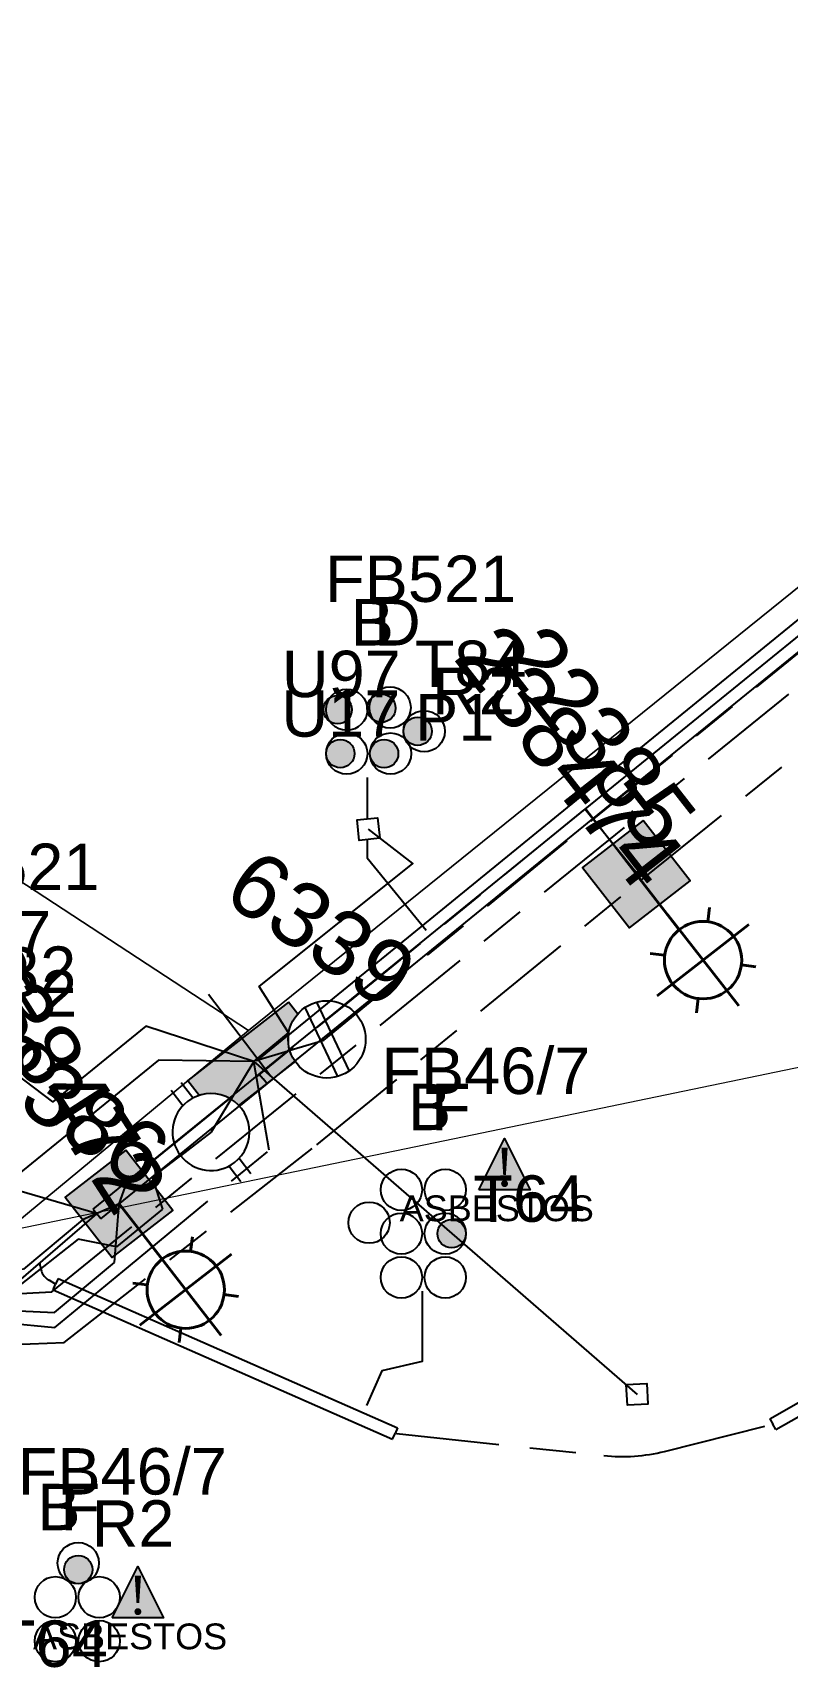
# Model space of a CAD drawing. Header units: metres. Extents: x 314728 to 315901, y 6265229 to 6266735.
# Drawn here: x 315254.8 to 315284, y 6265756.9 to 6265820.1 of the extents above; entities that cross this region are included whole.
import ezdxf
from ezdxf.enums import TextEntityAlignment as Align

# ---------------------------------------------------------------- set-up
doc = ezdxf.new("R2010")
doc.units = ezdxf.units.M
doc.linetypes.add('Cable Exist UG', pattern=[8.2, 4, -1.2, 1.8, -1.2])
doc.layers.get('0').update_dxf_attribs({"color": 6})
doc.layers.add('Cadastre Land Parcels_SP_EXT', color=250, linetype='Continuous', lineweight=5)
doc.layers.add('Cadastre Roads_SP_EXT', color=250, linetype='Continuous', lineweight=5)
for name, color, linetype in [('Duct_SP_EXT', 7, 'Continuous'), ('Equip_LV_EXT', 7, 'Continuous'), ('Equip_SP_SL_EXT', 7, 'Continuous'), ('Mains_HV_EXT', 7, 'Continuous'), ('Mains_LV_EXT', 7, 'Continuous'), ('Mains_SL_EXT', 7, 'Continuous'), ('Services_SP_EXT', 7, 'Continuous'), ('Sub_SP_EXT', 7, 'Continuous'), ('SupportsUG_SP_LV_EXT', 7, 'Continuous'), ('SupportsUG_SP_LV_SL_EXT', 7, 'Continuous'), ('Trench_SP_EXT', 7, 'Continuous')]:
    doc.layers.add(name, color=color, linetype=linetype)
doc.styles.add('COLUMN_LABEL', font='arial.ttf')
doc.styles.add('iecARIAL', font='arial.ttf', dxfattribs={"height": 2})
doc.styles.add('iecNAME', font='times.ttf')
doc.styles.add('POLE_LABEL', font='arial.ttf')
doc.styles.get("Standard").update_dxf_attribs({"font": 'arial.ttf'})
doc.linetypes.add('Cable E UG', pattern='A,6,-0.5,["E",Standard,S=1.7,R=0,X=0.5,Y=-1],-2.9', length=9.4)

# ---------------------------------------------------------------- blocks, each defined once
blk = doc.blocks.new('*U146')
h = blk.add_hatch(color=256)
h.dxf.hatch_style = 1
h.paths.add_polyline_path([(3, 3), (0.24, 0), (3, -3)])
h.paths.add_polyline_path([(-3, -3), (-0.24, 0), (-3, 3)])
h.paths.add_polyline_path([(4.897, -3.681), (6.91, -3.681), (6.91, -3.371), (4.897, -3.371)], flags=9)
h.paths.add_polyline_path([(4.897, -3.481), (6.429, -3.481), (6.429, -3.17), (4.897, -3.17)], flags=9)
h.paths.add_polyline_path([(4.897, -3.281), (6.15, -3.281), (6.15, -2.971), (4.897, -2.971)], flags=9)
h.paths.add_polyline_path([(4.897, -3.081), (5.979, -3.081), (5.979, -2.771), (4.897, -2.771)], flags=9)
h.paths.add_polyline_path([(4.884, -2.946), (7.684, -2.946), (7.684, -2.557), (4.884, -2.557)], flags=9)
h.paths.add_polyline_path([(4.899, -2.676), (6.132, -2.676), (6.132, -2.376), (4.899, -2.376)], flags=9)
h.paths.add_polyline_path([(4.897, -2.481), (5.901, -2.481), (5.901, -2.171), (4.897, -2.171)], flags=9)
h.paths.add_polyline_path([(4.884, -2.346), (8.259, -2.346), (8.259, -1.957), (4.884, -1.957)], flags=9)
h.paths.add_polyline_path([(4.885, -2.145), (7.264, -2.145), (7.264, -1.762), (4.885, -1.762)], flags=9)
h.paths.add_polyline_path([(4.884, -1.946), (7.079, -1.946), (7.079, -1.557), (4.884, -1.557)], flags=9)
h.paths.add_polyline_path([(4.884, -1.746), (6.613, -1.746), (6.613, -1.357), (4.884, -1.357)], flags=9)
h.paths.add_polyline_path([(4.897, -1.481), (6.91, -1.481), (6.91, -1.17), (4.897, -1.17)], flags=9)
h.paths.add_polyline_path([(4.884, -1.346), (8.135, -1.346), (8.135, -0.957), (4.884, -0.957)], flags=9)
h.paths.add_polyline_path([(4.884, -1.146), (6.722, -1.146), (6.722, -0.757), (4.884, -0.757)], flags=9)
h.paths.add_polyline_path([(4.884, -0.946), (8.631, -0.946), (8.631, -0.557), (4.884, -0.557)], flags=9)
h.paths.add_polyline_path([(4.884, -0.746), (7.079, -0.746), (7.079, -0.357), (4.884, -0.357)], flags=9)
h.paths.add_polyline_path([(3.82, -0.113), (26.791, -0.113), (26.791, 4.742), (3.82, 4.742)], flags=9)
h = blk.add_hatch()
h.set_pattern_fill('ANGLE', color=256)
h.set_pattern_definition([(0, (0, 0), (0, 6.985), [5.08, -1.905]), (90, (0, 0), (-6.985, 4e-16), [5.08, -1.905])])
h.paths.add_polyline_path([(3, -3), (3, 3), (0.24, 0)])
h.paths.add_polyline_path([(4.897, -3.681), (6.91, -3.681), (6.91, -3.371), (4.897, -3.371)], flags=9)
h.paths.add_polyline_path([(4.897, -3.481), (6.429, -3.481), (6.429, -3.17), (4.897, -3.17)], flags=9)
h.paths.add_polyline_path([(4.897, -3.281), (6.15, -3.281), (6.15, -2.971), (4.897, -2.971)], flags=9)
h.paths.add_polyline_path([(4.897, -3.081), (5.979, -3.081), (5.979, -2.771), (4.897, -2.771)], flags=9)
h.paths.add_polyline_path([(4.884, -2.946), (7.684, -2.946), (7.684, -2.557), (4.884, -2.557)], flags=9)
h.paths.add_polyline_path([(4.899, -2.676), (6.132, -2.676), (6.132, -2.376), (4.899, -2.376)], flags=9)
h.paths.add_polyline_path([(4.897, -2.481), (5.901, -2.481), (5.901, -2.171), (4.897, -2.171)], flags=9)
h.paths.add_polyline_path([(4.884, -2.346), (8.259, -2.346), (8.259, -1.957), (4.884, -1.957)], flags=9)
h.paths.add_polyline_path([(4.885, -2.145), (7.264, -2.145), (7.264, -1.762), (4.885, -1.762)], flags=9)
h.paths.add_polyline_path([(4.884, -1.946), (7.079, -1.946), (7.079, -1.557), (4.884, -1.557)], flags=9)
h.paths.add_polyline_path([(4.884, -1.746), (6.613, -1.746), (6.613, -1.357), (4.884, -1.357)], flags=9)
h.paths.add_polyline_path([(4.897, -1.481), (6.91, -1.481), (6.91, -1.17), (4.897, -1.17)], flags=9)
h.paths.add_polyline_path([(4.884, -1.346), (8.135, -1.346), (8.135, -0.957), (4.884, -0.957)], flags=9)
h.paths.add_polyline_path([(4.884, -1.146), (6.722, -1.146), (6.722, -0.757), (4.884, -0.757)], flags=9)
h.paths.add_polyline_path([(4.884, -0.946), (8.631, -0.946), (8.631, -0.557), (4.884, -0.557)], flags=9)
h.paths.add_polyline_path([(4.884, -0.746), (7.079, -0.746), (7.079, -0.357), (4.884, -0.357)], flags=9)
h.paths.add_polyline_path([(3.82, -0.113), (26.791, -0.113), (26.791, 4.742), (3.82, 4.742)], flags=9)
h = blk.add_hatch(color=256)
h.dxf.hatch_style = 1
h.paths.add_polyline_path([(0.24, 0), (3, -3), (3, 3)])
h.paths.add_polyline_path([(3.82, -0.113), (26.791, -0.113), (26.791, 4.742), (3.82, 4.742)], flags=9)
at = {"color": 7}
for p, q in [((-0.272, 0.805), (0.272, 0.805)), ((0, 0.805), (0, -0.805)), ((-0.269, -0.805), (0.269, -0.805))]:
    blk.add_line(p, q, dxfattribs=at)
blk.add_line((1.92, -2.256), (1.92, -2.256, 0))
for points in [[(-3, -3), (-0.24, 0), (-3, 3)], [(-3, -3), (3, -3), (3, 3), (-3, 3)], [(3, 3), (0.24, 0), (3, -3)]]:
    blk.add_lwpolyline(points, close=True)
for tag, height, flags, p in [('ASSET_NUM', 2.5, 8, (4.635, 2.641)), ('STREET_CODE', 0.2, 9, (4.949, -0.526)), ('CONSTRUCTED_VOLTAGE', 0.2, 9, (4.949, -0.726)), ('OPERATING_VOLTAGE', 0.2, 9, (4.949, -1.126)), ('ORIENTATION', 0.2, 9, (4.949, -1.326)), ('NO_PHASES', 0.2, 9, (4.949, -0.926)), ('OWNED_BY', 0.2, 9, (4.949, -1.526)), ('OPERATED_BY', 0.2, 9, (4.949, -1.726)), ('MAINTAINED_BY', 0.2, 9, (4.949, -1.926)), ('SECONDARY_VOLTAGE', 0.2, 9, (4.949, -2.126)), ('STATE', 0.2, 9, (4.949, -2.326)), ('PARENT', 0.2, 9, (4.949, -2.526)), ('SUBSTATION_TYPE', 0.2, 9, (4.949, -2.726)), ('USAGE', 0.2, 9, (4.949, -2.926)), ('LEGEND', 0.2, 9, (4.949, -3.126)), ('STREETNAME', 0.2, 9, (4.949, -3.526)), ('SUBURB', 0.2, 9, (4.949, -3.726)), ('LOCATION', 0.2, 9, (4.949, -3.326)), ('Z', 0.2, 1, (4.949, -4.126)), ('NOTES', 0.2, 9, (4.949, -3.926))]:
    blk.add_attdef(tag, text='', height=height, dxfattribs=dict(flags=flags)).set_placement(p, align=Align.MIDDLE_LEFT)
blk = doc.blocks.new('COLUMN_EXT')
blk.add_hatch(color=256).paths.add_polyline_path([(-1.485, 1.485), (-1.485, -1.485), (1.485, -1.485), (1.485, 1.485)])
blk.add_lwpolyline([(-1.485, -1.485), (1.485, -1.485), (1.485, 1.485), (-1.485, 1.485)], close=True)
for tag, height, style, flags, p in [('ASSET_NUM', 2.5, 'COLUMN_LABEL', 8, (2, 2)), ('STRUCTURE_PLANT_NUMBER', 0.2, 'POLE_LABEL', 9, (1.813, 0.031)), ('STREET_CODE', 0.2, 'COLUMN_LABEL', 9, (1.813, -0.2))]:
    blk.add_attdef(tag, text='', height=height, dxfattribs=dict(style=style, flags=flags)).set_placement(p, align=Align.MIDDLE_LEFT)
at = {"flags": 9}
for tag, p in [('OWNED_BY', (1.813, -0.6)), ('COLUMN_TYPE', (1.813, -0.4)), ('STATE', (1.813, -0.8)), ('USAGE', (1.813, -1)), ('LEGEND', (1.813, -1.2)), ('STREETNAME', (1.813, -1.6)), ('SUBURB', (1.813, -1.8)), ('LOCATION', (1.813, -1.4)), ('NOTES', (1.813, -2))]:
    blk.add_attdef(tag, text='', height=0.2, dxfattribs=at).set_placement(p, align=Align.MIDDLE_LEFT)
at = {"flags": 1}
blk.add_attdef('Z', (1.813, -2.351), '', height=0.2, dxfattribs=at)
blk = doc.blocks.new('PILLAR_EXT')
blk.add_hatch(color=256).paths.add_polyline_path([(-2.475, 0.99), (-2.475, -0.99), (2.475, -0.99), (2.475, 0.99)])
blk.add_lwpolyline([(-2.475, -0.99), (2.475, -0.99), (2.475, 0.99), (-2.475, 0.99)], close=True)
at = {"style": 'iecARIAL', "flags": 8}
blk.add_attdef('ASSET_NUM', (1.5, 3.5), '', height=2.5, dxfattribs=at)
for tag, p, flags in [('OWNED_BY', (0, -0.2), 9), ('STATE', (0, -0.4), 9), ('SUPPORT_TYPE', (0, -0.6), 9), ('USAGE', (0, -0.8), 9), ('LEGEND', (0, -1), 9), ('LOCATION', (0, -1.2), 9), ('NOTES', (0, -1.4), 9), ('STREETNAME', (0, -1.8), 9), ('SUBURB', (0, -2), 1), ('PARENT', (0, -1.6), 9)]:
    blk.add_attdef(tag, p, '', height=0.2, dxfattribs=dict(flags=flags))
blk = doc.blocks.new('DUCT_EXT')
blk.add_circle((0, 0.8), 0.8)
at = {"flags": 1}
blk.add_attdef('Z', (0, 0), '', height=0.2, dxfattribs=at)
at = {"flags": 9}
for tag, p in [('DUCT_CODE', (0, 0)), ('XSECT_TYPE', (0, -0.2)), ('STATE', (0, -0.6)), ('FB_REFERENCE', (0, -0.4)), ('NOTES', (0, -0.8))]:
    blk.add_attdef(tag, text='', height=0.2, dxfattribs=at).set_placement(p, align=Align.MIDDLE_LEFT)
blk = doc.blocks.new('SL_LANTERN_EXT')
at = {"lineweight": 40}
for p, q in [((0, 1.968), (0, 6.468)), ((-1.459, 5.676), (-1.061, 5.278)), ((1.458, 5.676), (1.06, 5.278)), ((-2.25, 4.218), (2.25, 4.218)), ((-1.459, 2.759), (-1.061, 3.157)), ((0, 0), (0, 2.721)), ((1.458, 2.759), (1.06, 3.157))]:
    blk.add_line(p, q, dxfattribs=at)
blk.add_circle((0, 4.218), 1.5, dxfattribs=at)
at = {"style": 'iecARIAL', "flags": 8}
blk.add_attdef('ASSET_NUM', (1.5, 1.5), '', height=2.5, dxfattribs=at)
for tag, p, height, flags in [('CONSTRUCTED_VOLTAGE', (0.981, -0.653), 0.2, 9), ('CONTROL_TYPE', (0.981, -0.853), 0.2, 9), ('LANTERN_PURPOSE', (0.981, -1.053), 0.2, 9), ('LANTERN_TYPE', (0.981, -1.253), 0.2, 9), ('NO_PHASES', (0.981, -1.453), 0.2, 9), ('LNUMBER', (2.181, -3.253), 2.5, 8), ('OPERATING_VOLTAGE', (0.981, -1.653), 0.2, 9), ('ORIENTATION', (0.981, -1.853), 0.2, 9), ('OWNED_BY', (0.981, -2.053), 0.2, 9), ('STATE', (0.981, -2.253), 0.2, 9), ('CEXIST', (0.981, -2.653), 0.2, 9), ('USAGE', (0.981, -2.453), 0.2, 9), ('CNEW', (0.981, -2.853), 0.2, 9), ('CNUMBER', (0.981, -3.053), 0.2, 9), ('CREMOVE', (0.981, -3.253), 0.2, 9), ('CREPLACE', (0.981, -3.453), 0.2, 9), ('LKINGHEIGHT', (0.981, -3.653), 0.2, 9), ('LBRACKET', (0.981, -3.853), 0.2, 9), ('LBRACKETVOCAB', (0.981, -4.053), 0.2, 9), ('LCATEGORY', (0.981, -4.253), 0.2, 9), ('LCHARGE1', (0.981, -4.453), 0.2, 9), ('LCHARGE1PERCENT', (0.981, -4.653), 0.2, 9), ('LCHARGE2', (0.981, -4.853), 0.2, 9), ('LCHARGE2PERCENT', (0.981, -5.053), 0.2, 9), ('LCHARGE3', (0.981, -5.253), 0.2, 9), ('LCHARGE3PERCENT', (0.981, -5.453), 0.2, 9), ('LEXIST', (0.981, -5.653), 0.2, 9), ('LLAMP', (0.981, -5.853), 0.2, 9), ('LLAMPVOCAB', (0.981, -6.053), 0.2, 9), ('LMAST', (0.981, -6.253), 0.2, 9), ('LMASTVOCAB', (0.981, -6.453), 0.2, 9), ('LNEW', (0.981, -6.653), 0.2, 9), ('LANTNUMBER', (0.981, -6.853), 0.2, 9), ('LOUTREACH', (0.981, -7.253), 0.2, 9), ('LOUTREACHVOCAB', (0.981, -7.453), 0.2, 9), ('LRATECODE', (0.981, -7.653), 0.2, 9), ('LREMOVE', (0.981, -7.853), 0.2, 9), ('LREPLACE', (0.981, -8.053), 0.2, 9), ('LTYPE', (0.981, -8.253), 0.2, 9), ('LTYPEVOCAB', (0.981, -8.453), 0.2, 9), ('LEGEND', (0.981, -8.653), 0.2, 9), ('LOCATION', (0.981, -8.853), 0.2, 9), ('STREETNAME', (0.981, -9.253), 0.2, 9), ('SUBURB', (0.981, -9.453), 0.2, 1), ('NOTES', (0.981, -9.053), 0.2, 9)]:
    blk.add_attdef(tag, p, '', height=height, dxfattribs=dict(flags=flags))
blk = doc.blocks.new('CCP_EXT')
at = {"flags": 9}
for tag, p in [('OWNED_BY', (0, -1)), ('USAGE', (0, -1.2)), ('STATE', (0, -1.8)), ('LEGEND', (0, -1.4)), ('LIFE_SUPPORT', (0, -1.6)), ('NOTES', (0, -2))]:
    blk.add_attdef(tag, text='', height=0.2, dxfattribs=at).set_placement(p, align=Align.MIDDLE_LEFT)
blk.add_wipeout([(0, 0.566), (0.566, 0), (0, -0.566), (-0.566, 0)])
blk.add_lwpolyline([(-0.566, 0), (0, 0.566), (0.566, 0), (0, -0.566), (-0.566, 0)])
at = {"flags": 1}
blk.add_attdef('Z', (0, 0), '', height=0.2, dxfattribs=at)
at = {"flags": 9}
for tag, p in [('CCP_TYPE', (0, 0)), ('OPERATING_VOLTAGE', (0, -0.6)), ('CONSTRUCTED_VOLTAGE', (0, -0.2)), ('NO_PHASES', (0, -0.4)), ('ORIENTATION', (0, -0.8))]:
    blk.add_attdef(tag, text='', height=0.2, dxfattribs=at).set_placement(p, align=Align.MIDDLE_LEFT)
blk = doc.blocks.new('WARNING_FEATURE_EXT')
h = blk.add_hatch(color=2)
h.dxf.hatch_style = 1
h.paths.add_polyline_path([(0.001, 1.995), (-0.994, -0.001), (0.997, -0.001)])
at = {"color": 18, "true_color": 0x000000}
blk.add_lwpolyline([(-0.994, -0.001), (0.001, 1.995), (0.997, -0.001)], close=True, dxfattribs=at)
at = {"color": 18, "true_color": 0x000000, "insert": (0.001, 0.872), "char_height": 1.5, "attachment_point": 5, "line_spacing_factor": 1.5, "style": 'iecNAME'}
blk.add_mtext_dynamic_manual_height_columns('!', width=1.5, gutter_width=4, heights=[0], dxfattribs=at)
at = {"color": 2, "flags": 1}
for tag, p in [('STATE', (1.191, 2.008)), ('HAZMAT_ID', (1.191, 0.723))]:
    blk.add_attdef(tag, p, '', height=0.8, dxfattribs=at)
at = {"color": 2}
blk.add_attdef('WARNING_TYPE', text='', height=1, dxfattribs=at).set_placement((-4.067, -1.217), (4.875, -1.217), align=Align.ALIGNED)
at = {"color": 2, "flags": 1}
blk.add_attdef('WARNING_DESC', text='', height=0.8, dxfattribs=at).set_placement((1.191, -0.562), align=Align.MIDDLE_CENTER)
blk = doc.blocks.new('LV_UG_LINKS_OPEN_EXT')
for p, q in [((-0.249, 1.473), (-0.249, 2.22)), ((0.249, 1.473), (0.249, 2.22)), ((-0.249, -1.473), (-0.249, -2.22)), ((0.249, -1.473), (0.249, -2.22))]:
    blk.add_line(p, q)
at = {"flags": 9}
for tag, p in [('ACTUAL_STATUS', (0, 0)), ('OPERATING_VOLTAGE', (0, -0.6)), ('CONSTRUCTED_VOLTAGE', (0, -0.2)), ('NO_PHASES', (0, -0.4)), ('ORIENTATION', (0, -0.8)), ('STATE', (0, -1)), ('SWITCH_TYPE', (0, -1.2)), ('USAGE', (0, -1.4)), ('NOTES', (0, -1.6))]:
    blk.add_attdef(tag, text='', height=0.2, dxfattribs=at).set_placement(p, align=Align.MIDDLE_LEFT)
at = {"flags": 1}
blk.add_attdef('Z', (0, 0), '', height=0.2, dxfattribs=at)
blk.add_wipeout([(-0.249, 1.473), (-0.432, 1.43), (-0.608, 1.365), (-0.774, 1.278), (-0.928, 1.171), (-1.067, 1.045), (-1.19, 0.903), (-1.294, 0.747), (-1.377, 0.579), (-1.439, 0.402), (-1.478, 0.218), (-1.494, 0.031), (-1.486, -0.156), (-1.455, -0.341), (-1.4, -0.521), (-1.324, -0.692), (-1.227, -0.853), (-1.11, -1), (-0.976, -1.131), (-0.827, -1.244), (-0.664, -1.338), (-0.491, -1.411), (-0.311, -1.461), (-0.125, -1.489), (0.062, -1.493), (0.249, -1.473), (0.432, -1.43), (0.608, -1.365), (0.774, -1.278), (0.928, -1.171), (1.067, -1.045), (1.19, -0.903), (1.294, -0.747), (1.377, -0.579), (1.439, -0.402), (1.478, -0.218), (1.494, -0.031), (1.486, 0.156), (1.455, 0.341), (1.4, 0.521), (1.324, 0.692), (1.227, 0.853), (1.11, 1), (0.976, 1.131), (0.827, 1.244), (0.664, 1.338), (0.491, 1.411), (0.311, 1.461), (0.125, 1.489), (-0.062, 1.493)])
blk.add_lwpolyline([(0, -1.494, 1), (0, 1.494, 1)], format="xyb", close=True)
blk = doc.blocks.new('LV_UG_LINKS_CLOSED_EXT')
blk.add_wipeout([(-1.056, 1.057), (-1.18, 0.916), (-1.286, 0.761), (-1.371, 0.594), (-1.435, 0.417), (-1.476, 0.234), (-1.493, 0.047), (-1.487, -0.14), (-1.458, -0.326), (-1.406, -0.506), (-1.331, -0.678), (-1.236, -0.839), (-1.121, -0.988), (-0.988, -1.12), (-0.84, -1.235), (-0.679, -1.331), (-0.506, -1.406), (-0.326, -1.458), (-0.141, -1.487), (0.047, -1.493), (0.233, -1.476), (0.416, -1.435), (0.593, -1.371), (0.76, -1.286), (0.915, -1.181), (1.056, -1.057), (1.18, -0.916), (1.286, -0.761), (1.371, -0.594), (1.435, -0.417), (1.476, -0.234), (1.493, -0.047), (1.487, 0.14), (1.458, 0.326), (1.406, 0.506), (1.331, 0.678), (1.236, 0.839), (1.121, 0.988), (0.988, 1.12), (0.84, 1.235), (0.679, 1.331), (0.506, 1.406), (0.326, 1.458), (0.141, 1.487), (-0.047, 1.493), (-0.233, 1.476), (-0.416, 1.435), (-0.593, 1.371), (-0.76, 1.286), (-0.915, 1.181)])
for p, q in [((-0.25, -1.479), (-0.25, 1.479)), ((0.25, -1.479), (0.25, 1.479))]:
    blk.add_line(p, q)
blk.add_circle((0, 0), 1.5)
at = {"flags": 9}
for tag, p in [('ACTUAL_STATUS', (0, 0)), ('OPERATING_VOLTAGE', (0, -0.6)), ('CONSTRUCTED_VOLTAGE', (0, -0.2)), ('NO_PHASES', (0, -0.4)), ('ORIENTATION', (0, -0.8)), ('STATE', (0, -1)), ('SWITCH_TYPE', (0, -1.2)), ('USAGE', (0, -1.4)), ('NOTES', (0, -1.6))]:
    blk.add_attdef(tag, text='', height=0.2, dxfattribs=at).set_placement(p, align=Align.MIDDLE_LEFT)
at = {"flags": 1}
blk.add_attdef('Z', (0, 0), '', height=0.2, dxfattribs=at)
blk = doc.blocks.new('CABLE_LARGE_EXT')
h = blk.add_hatch(color=256)
edge = h.paths.add_edge_path()
edge.add_arc((0, 0.55), 0.55, 0, 360)
blk.add_circle((0, 0.55), 0.55)
at = {"flags": 1}
blk.add_attdef('Z', (0, 0), '', height=0.2, dxfattribs=at)
at = {"flags": 9}
for tag, p in [('COND_CODE', (0, 0)), ('XSECT_SIZE', (0, -0.6)), ('STATE', (0, -0.4)), ('FB_REFERENCE', (0, -0.2)), ('NOTES', (0, -0.8))]:
    blk.add_attdef(tag, text='', height=0.2, dxfattribs=at).set_placement(p, align=Align.MIDDLE_LEFT)

msp = doc.modelspace()

# ---------------------------------------------------------------- linework, layer by layer
at = {"layer": 'Cadastre Land Parcels_SP_EXT', "linetype": 'Continuous'}
msp.add_lwpolyline([(315117.521, 6265858.509), (315168.195, 6265825.34), (315184.327, 6265814.781), (315214.071, 6265795.311), (315222.417, 6265808.063), (315232.285, 6265801.605), (315263.14, 6265781.41), (315352.865, 6265853.782), (315431.706, 6265925.826)], dxfattribs=at)
msp.add_lwpolyline([(315253.74, 6265773.627), (315263.14, 6265781.41), (315232.285, 6265801.605), (315223.792, 6265788.853), (315247.057, 6265773.398), (315253.74, 6265773.627)], close=True, dxfattribs=at)
at = {"layer": 'Duct_SP_EXT'}
for p, q in [((315276.194, 6265789.99), (315312.609, 6265819.576)), ((315276.497, 6265789.617), (315312.912, 6265819.204)), ((315276.194, 6265789.99), (315276.345, 6265789.803)), ((315276.194, 6265789.99), (315276.345, 6265789.803)), ((315276.497, 6265789.617), (315276.345, 6265789.803)), ((315276.497, 6265789.617), (315276.345, 6265789.803)), ((315283.354, 6265766.349), (315298.96, 6265775.312)), ((315283.593, 6265765.933), (315299.153, 6265774.869)), ((315257.113, 6265774.487), (315257.265, 6265774.301)), ((315257.416, 6265774.114), (315257.265, 6265774.301)), ((315255.563, 6265771.36), (315255.659, 6265771.579)), ((315255.756, 6265771.799), (315255.659, 6265771.579)), ((315255.756, 6265771.799), (315268.924, 6265766.005)), ((315255.563, 6265771.36), (315268.73, 6265765.566)), ((315268.924, 6265766.005), (315268.827, 6265765.786)), ((315283.354, 6265766.349), (315283.474, 6265766.141)), ((315283.593, 6265765.933), (315283.474, 6265766.141)), ((315268.73, 6265765.566), (315268.827, 6265765.786))]:
    msp.add_line(p, q, dxfattribs=at)
for points in [[(315267.739, 6265791.229), (315267.739, 6265788.112), (315270.026, 6265785.303)], [(315269.878, 6265771.305), (315269.878, 6265768.581), (315268.31, 6265768.21), (315267.721, 6265766.871)]]:
    msp.add_lwpolyline(points, dxfattribs=at)
at = {"layer": 'Mains_SL_EXT', "linetype": 'Cable Exist UG'}
for points in [[(315258.12, 6265774.691), (315256.699, 6265774.071), (315254.423, 6265772.15), (315249.349, 6265771.976), (315246.126, 6265772.2), (315241.032, 6265775.509), (315239.718, 6265775.911)], [(315229.103, 6265748.457), (315253.682, 6265770.569), (315255.617, 6265770.474), (315257.941, 6265772.41), (315258.12, 6265774.691)]]:
    msp.add_lwpolyline(points, dxfattribs=at)
at = {"layer": 'Trench_SP_EXT', "linetype": 'Cable Exist UG'}
for points in [[(315276.345, 6265789.803), (315278.219, 6265787.504)], [(315264.008, 6265779.623), (315261.239, 6265783.285)], [(315257.241, 6265774.312), (315253.93, 6265775.281)], [(315257.252, 6265774.3), (315253.537, 6265771.102)]]:
    msp.add_lwpolyline(points, dxfattribs=at)
for points in [[(315255.659, 6265771.579), (315255.409, 6265771.723), (315255.409, 6265771.723, -0.256183), (315255.068, 6265772.281), (315255.068, 6265772.281), (315255.062, 6265772.415)], [(315268.877, 6265765.784), (315276.918, 6265764.926), (315276.918, 6265764.926, 0.08814), (315279.277, 6265765.09), (315279.277, 6265765.09), (315283.474, 6265766.141)]]:
    msp.add_lwpolyline(points, format="xyb", dxfattribs=at)

# ---------------------------------------------------------------- block references
at = {"layer": 'Duct_SP_EXT'}
for name, p, rotation in [('CABLE_LARGE_EXT', (315267.149, 6265793.856), 90.0000000000002), ('DUCT_EXT', (315266.151, 6265793.851), 269.9999999999998), ('CABLE_LARGE_EXT', (315268.845, 6265793.912), 90.0000000000002), ('DUCT_EXT', (315267.83, 6265793.937), 269.9999999999998), ('DUCT_EXT', (315269.153, 6265793.017), 269.9999999999998), ('CABLE_LARGE_EXT', (315269.153, 6265793.017), 269.9999999999998), ('DUCT_EXT', (315266.151, 6265792.151), 269.9999999999998), ('CABLE_LARGE_EXT', (315266.151, 6265792.151), 269.9999999999998), ('CABLE_LARGE_EXT', (315267.851, 6265792.151), 269.5692127734631), ('DUCT_EXT', (315267.851, 6265792.151), 269.9999999999998), ('DUCT_EXT', (315269.871, 6265775.233), 89.98229960445953), ('DUCT_EXT', (315271.571, 6265775.233), 89.98229960445953), ('DUCT_EXT', (315269.87, 6265773.533), 89.98229960445953), ('DUCT_EXT', (315271.57, 6265773.533), 89.98229960445953), ('CABLE_LARGE_EXT', (315271.57, 6265773.533), 89.98229960445953), ('DUCT_EXT', (315269.87, 6265771.833), 89.98229960445953), ('DUCT_EXT', (315271.57, 6265771.833), 89.98229960445953)]:
    msp.add_blockref(name, p, dxfattribs=dict(at, rotation=rotation))
ref = msp.add_blockref('WARNING_FEATURE_EXT', (315273.071, 6265775.233), dxfattribs=at)
ref.add_attrib('WARNING_TYPE', 'ASBESTOS', (315269.004, 6265774.016), dxfattribs={"layer": '0', "color": 2, "height": 1})
for name, p in [('DUCT_EXT', (315267.818, 6265773.159)), ('DUCT_EXT', (315256.539, 6265759.955)), ('CABLE_LARGE_EXT', (315256.539, 6265759.955)), ('DUCT_EXT', (315255.652, 6265758.632)), ('DUCT_EXT', (315257.352, 6265758.632)), ('DUCT_EXT', (315255.652, 6265756.932)), ('DUCT_EXT', (315257.352, 6265756.932))]:
    msp.add_blockref(name, p, dxfattribs=at)
ref = msp.add_blockref('WARNING_FEATURE_EXT', (315258.852, 6265758.632), dxfattribs=at)
ref.add_attrib('WARNING_TYPE', 'ASBESTOS', (315254.785, 6265757.415), dxfattribs={"layer": '0', "color": 2, "height": 1})
at = {"layer": 'Equip_SP_SL_EXT'}
ref = msp.add_blockref('SL_LANTERN_EXT', (315278.176, 6265787.469), dxfattribs=dict(at, rotation=217.8949256350648))
ref.add_attrib('ASSET_NUM', '22385', dxfattribs={"layer": '0', "height": 2.5, "rotation": 307.99778, "style": 'iecARIAL'}).set_placement((315279.676, 6265788.969), align=Align.MIDDLE_RIGHT)
ref = msp.add_blockref('SL_LANTERN_EXT', (315258.12, 6265774.691), dxfattribs=dict(at, rotation=217.8132929565858))
ref.add_attrib('ASSET_NUM', '22386', dxfattribs={"layer": '0', "height": 2.5, "rotation": 325.7034, "style": 'iecARIAL'}).set_placement((315259.62, 6265776.191), align=Align.MIDDLE_RIGHT)
at = {"layer": 'Services_SP_EXT', "rotation": 317.9117663255299}
msp.add_blockref('CCP_EXT', (315278.212, 6265767.299), dxfattribs=at)
at = {"layer": 'Sub_SP_EXT'}
ref = msp.add_blockref('*U146', (315238.978, 6265807.053), dxfattribs=at)
ref.add_attrib('ASSET_NUM', '12513', dxfattribs={"layer": '0', "height": 2.5}).set_placement((315240.978, 6265807.803), align=Align.MIDDLE_LEFT)
at = {"layer": 'SupportsUG_SP_LV_EXT'}
ref = msp.add_blockref('PILLAR_EXT', (315263.345, 6265780.206), dxfattribs=dict(at, rotation=217.8509080905646))
ref.add_attrib('ASSET_NUM', '6339', dxfattribs={"layer": '0', "height": 2.5, "rotation": 325.7034, "style": 'iecARIAL'}).set_placement((315264.845, 6265783.706), align=Align.BOTTOM_CENTER)
at = {"layer": 'SupportsUG_SP_LV_SL_EXT'}
ref = msp.add_blockref('COLUMN_EXT', (315278.18, 6265787.472), dxfattribs=dict(at, rotation=217.8949256760335))
ref.add_attrib('ASSET_NUM', '238474', dxfattribs={"layer": '0', "height": 2.5, "rotation": 307.99778, "style": 'COLUMN_LABEL'}).set_placement((315280.18, 6265788.222), align=Align.TOP_RIGHT)
ref = msp.add_blockref('COLUMN_EXT', (315258.12, 6265774.691), dxfattribs=dict(at, rotation=217.8132929565858))
ref.add_attrib('ASSET_NUM', '238472', dxfattribs={"layer": '0', "height": 2.5, "rotation": 302.7877, "style": 'COLUMN_LABEL'}).set_placement((315260.12, 6265775.441), align=Align.TOP_RIGHT)

# ---------------------------------------------------------------- texts
at = {"layer": 'Duct_SP_EXT'}
for s, p in [('FB521', (315266.108, 6265798.032)), ('B', (315267.104, 6265796.341)), ('D', (315268.004, 6265796.341)), ('T84', (315269.587, 6265794.731)), ('U97', (315264.433, 6265794.338)), ('R2', (315270.258, 6265793.677)), ('U17', (315264.417, 6265792.806)), ('P1', (315269.6, 6265792.655)), ('FB521', (315249.954, 6265786.859)), ('U17', (315250.876, 6265784.25)), ('R2', (315253.247, 6265782.872)), ('R2', (315253.282, 6265781.949)), ('FB46/7', (315268.292, 6265778.949)), ('B', (315269.323, 6265777.546)), ('F', (315270.223, 6265777.546)), ('FB46/7', (315254.194, 6265763.416)), ('B', (315254.951, 6265762.032)), ('F', (315255.852, 6265762.032)), ('R2', (315257.055, 6265761.392)), ('T64', (315253.351, 6265756.732))]:
    msp.add_text(s, height=1.8, dxfattribs=at).set_placement(p)
msp.add_text('T64', height=1.8, rotation=0.17917, dxfattribs=at).set_placement((315271.862, 6265773.985))

# ---------------------------------------------------------------- next in the draw order: block references
at = {"layer": 'Services_SP_EXT'}
for p, rotation in [((315267.791, 6265789.22), 141.1269391611634), ((315278.212, 6265767.299), 317.9117663255299)]:
    msp.add_blockref('CCP_EXT', p, dxfattribs=dict(at, rotation=rotation))

# ---------------------------------------------------------------- next in the draw order: block references
at = {"layer": 'Services_SP_EXT', "rotation": 141.1269391611634}
msp.add_blockref('CCP_EXT', (315267.791, 6265789.22), dxfattribs=at)

# ---------------------------------------------------------------- next in the draw order: linework, layer by layer
at = {"layer": 'Cadastre Roads_SP_EXT', "linetype": 'Continuous'}
msp.add_lwpolyline([(315431.706, 6265925.826), (315352.864, 6265853.782), (315263.14, 6265781.41), (315253.74, 6265773.627), (315271.124, 6265777.225), (315271.124, 6265777.225), (315295.33, 6265782.235), (315309.972, 6265794.151), (315313.589, 6265797.059), (315351.381, 6265827.942), (315362.745, 6265837.209), (315364.923, 6265839.034), (315376.709, 6265849.951), (315390.086, 6265862.327)], dxfattribs=at)

# ---------------------------------------------------------------- next in the draw order: block references
at = {"layer": 'Equip_LV_EXT', "rotation": 217.4881828305751}
msp.add_blockref('LV_UG_LINKS_OPEN_EXT', (315261.688, 6265777.474), dxfattribs=at)

# ---------------------------------------------------------------- next in the draw order: linework, layer by layer
at = {"layer": 'Duct_SP_EXT'}
for p, q in [((315257.113, 6265774.487), (315263.557, 6265779.722)), ((315257.416, 6265774.114), (315263.859, 6265779.349)), ((315263.557, 6265779.722), (315263.708, 6265779.536)), ((315263.557, 6265779.722), (315263.708, 6265779.536)), ((315263.859, 6265779.349), (315263.708, 6265779.536)), ((315263.859, 6265779.349), (315263.708, 6265779.536))]:
    msp.add_line(p, q, dxfattribs=at)
at = {"layer": 'Mains_LV_EXT', "linetype": 'Cable Exist UG'}
msp.add_lwpolyline([(315263.345, 6265780.206), (315261.688, 6265777.474), (315259.41, 6265775.726), (315259.813, 6265774.478), (315258.018, 6265773.018), (315256.538, 6265773.318), (315254.27, 6265771.532), (315246.201, 6265771.567), (315241.007, 6265774.926), (315239.718, 6265774.145), (315238.057, 6265775.224), (315237.822, 6265776.984), (315219.915, 6265788.617), (315218.61, 6265787.978), (315216.664, 6265789.131), (315216.75, 6265790.879), (315192.171, 6265807.017), (315190.721, 6265806.149), (315189.159, 6265807.426), (315189.154, 6265808.979), (315176.097, 6265817.581), (315154.293, 6265784.328), (315156.583, 6265782.656)], dxfattribs=at)
at = {"layer": 'Services_SP_EXT'}
for points in [[(315263.345, 6265780.206), (315259.657, 6265780.256), (315253.614, 6265775.354), (315247.365, 6265775.187), (315221.392, 6265792.423)], [(315263.345, 6265780.206), (315259.158, 6265781.578), (315255.558, 6265778.641), (315253.731, 6265780.028)]]:
    msp.add_lwpolyline(points, dxfattribs=at)

# ---------------------------------------------------------------- next in the draw order: block references
at = {"layer": 'Equip_LV_EXT', "rotation": 205.3309916381393}
msp.add_blockref('LV_UG_LINKS_CLOSED_EXT', (315266.181, 6265781.068), dxfattribs=at)

# ---------------------------------------------------------------- next in the draw order: linework, layer by layer
at = {"layer": 'Duct_SP_EXT'}
for p, q in [((315263.557, 6265779.722), (315276.194, 6265789.99)), ((315263.859, 6265779.349), (315276.497, 6265789.617))]:
    msp.add_line(p, q, dxfattribs=at)
at = {"layer": 'Mains_HV_EXT', "linetype": 'Cable E UG'}
msp.add_lwpolyline([(315315.401, 6265822.461), (315313.118, 6265820.687), (315313.118, 6265820.687), (315275.841, 6265790.339), (315263.451, 6265780.229)], dxfattribs=at)
at = {"layer": 'Mains_HV_EXT', "linetype": 'Cable Exist UG'}
for points in [[(315238.978, 6265806.855), (315237.361, 6265807.843), (315233.181, 6265810.515), (315223, 6265812.758), (315209.744, 6265792.01), (315209.744, 6265792.01), (315211.037, 6265791.067), (315220.968, 6265784.553), (315244.941, 6265768.869), (315256, 6265769.313), (315256, 6265769.313), (315265.789, 6265776.975), (315265.797, 6265776.981), (315265.797, 6265776.981), (315278.368, 6265787.238), (315314.143, 6265815.986), (315314.985, 6265816.689), (315314.985, 6265816.689), (315321.84, 6265808.191), (315314.122, 6265801.768)], [(315213.69, 6265791.746), (315245.625, 6265770.768), (315255.51, 6265771.271), (315311.012, 6265816.3)]]:
    msp.add_lwpolyline(points, dxfattribs=at)
at = {"layer": 'Mains_LV_EXT', "linetype": 'Cable Exist UG'}
for points in [[(315263.426, 6265780.243), (315266.057, 6265781.043), (315266.057, 6265781.043), (315276.473, 6265789.564), (315311.223, 6265817.76), (315312.361, 6265818.627)], [(315217.959, 6265740.533), (315220.684, 6265740.79), (315229.108, 6265747.732), (315232.048, 6265750.471), (315243.932, 6265761.267), (315253.762, 6265770.078), (315255.638, 6265769.888), (315258.484, 6265772.243), (315263.945, 6265776.772), (315263.345, 6265780.206)]]:
    msp.add_lwpolyline(points, dxfattribs=at)
at = {"layer": 'Mains_SL_EXT', "linetype": 'Cable Exist UG'}
msp.add_lwpolyline([(315258.12, 6265774.691), (315258.424, 6265775.518), (315259.442, 6265776.353), (315266.706, 6265782.255), (315276.216, 6265790.009), (315278.176, 6265787.469)], dxfattribs=at)
at = {"layer": 'Services_SP_EXT'}
for points in [[(315263.345, 6265780.206), (315264.693, 6265781.324), (315263.554, 6265783.112), (315269.508, 6265787.894), (315267.791, 6265789.22)], [(315263.345, 6265780.206), (315278.212, 6265767.299)]]:
    msp.add_lwpolyline(points, dxfattribs=at)

doc.saveas('drawing.dxf')
